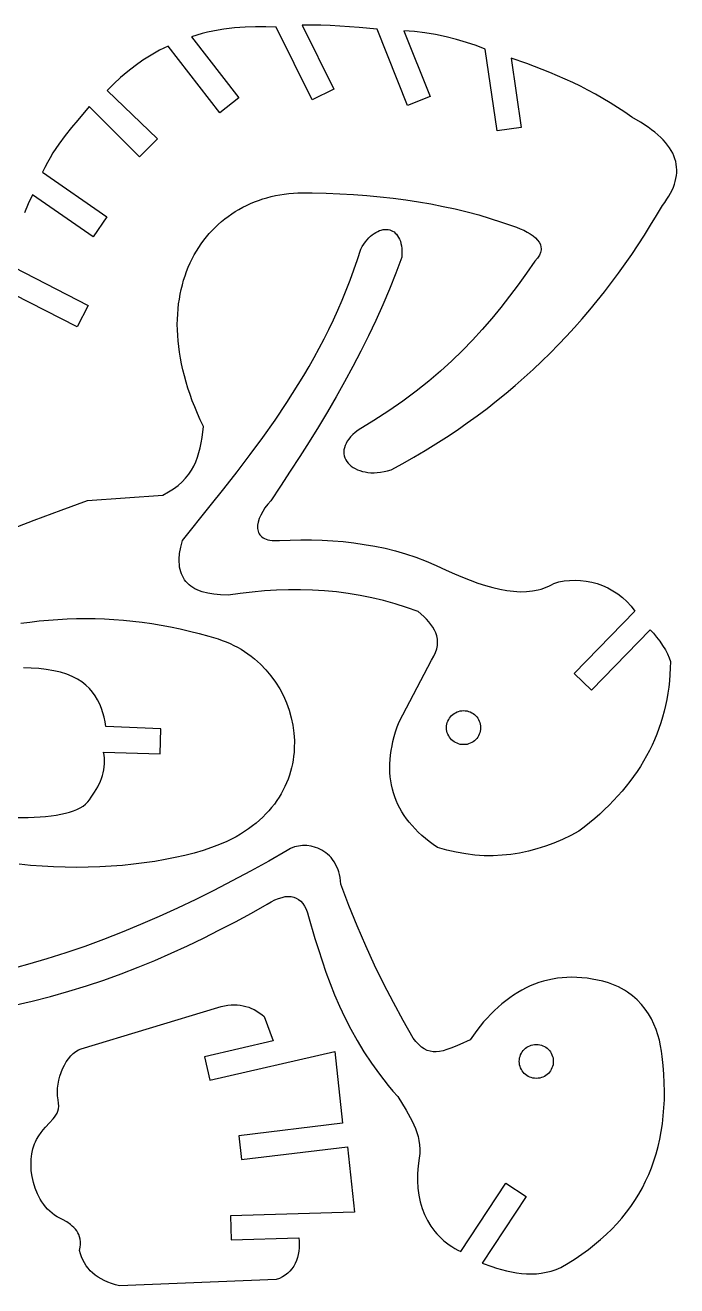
# Model space of a CAD drawing. Extents: x 13 to 179, y 9 to 275.
# Drawn here: x 111.5 to 178.9, y 9.1 to 139.4 of the extents above; entities that cross this region are included whole.
import ezdxf

# ---------------------------------------------------------------- set-up
doc = ezdxf.new("R2010")
doc.units = 0
doc.layers.add('Nível Padrão', color=1, linetype='CONTINUOUS')

msp = doc.modelspace()

# ---------------------------------------------------------------- linework, layer by layer
at = {"layer": 'Nível Padrão'}
for points in [[(109.64, 87.14), (112.41, 88.22), (115.17, 89.26), (117.9, 90.26), (125.71, 90.81), (126.29, 91.13), (126.81, 91.46), (127.28, 91.81), (127.69, 92.18), (128.06, 92.56), (128.38, 92.96), (128.66, 93.37), (128.9, 93.8), (129.11, 94.25), (129.29, 94.72), (129.44, 95.2), (129.56, 95.7), (129.67, 96.22), (129.76, 96.76), (129.9, 97.89), (129.58, 98.57), (129.28, 99.24), (129.01, 99.91), (128.75, 100.56), (128.52, 101.21), (128.3, 101.86), (128.11, 102.49), (127.93, 103.12), (127.78, 103.75), (127.64, 104.36), (127.52, 104.97), (127.43, 105.56), (127.35, 106.15), (127.28, 106.74), (127.24, 107.31), (127.21, 107.87), (127.2, 108.43), (127.21, 108.98), (127.24, 109.51), (127.28, 110.04), (127.33, 110.56), (127.41, 111.07), (127.5, 111.57), (127.6, 112.06), (127.72, 112.55), (127.85, 113.02), (128, 113.48), (128.16, 113.93), (128.34, 114.37), (128.53, 114.8), (128.73, 115.22), (128.95, 115.62), (129.18, 116.02), (129.42, 116.41), (129.68, 116.78), (129.94, 117.14), (130.22, 117.49), (130.51, 117.83), (130.81, 118.16), (131.12, 118.47), (131.44, 118.78), (131.77, 119.07), (132.12, 119.35), (132.47, 119.61), (132.83, 119.87), (133.2, 120.1), (133.58, 120.33), (133.97, 120.55), (134.37, 120.75), (134.77, 120.93), (135.19, 121.1), (135.61, 121.26), (136.03, 121.41), (136.47, 121.54), (136.91, 121.66), (137.36, 121.76), (137.81, 121.85), (138.27, 121.92), (138.74, 121.98), (139.21, 122.02), (139.68, 122.05), (140.17, 122.06), (140.65, 122.06), (141.14, 122.04), (142.59, 122.01), (144.02, 121.95), (145.42, 121.87), (146.81, 121.77), (148.18, 121.64), (149.52, 121.49), (150.85, 121.32), (152.15, 121.12), (153.44, 120.9), (154.7, 120.65), (155.95, 120.38), (157.17, 120.08), (158.38, 119.76), (159.56, 119.4), (160.73, 119.03), (161.87, 118.62), (162.28, 118.48), (162.67, 118.33), (163.04, 118.17), (163.39, 117.99), (163.71, 117.8), (164, 117.6), (164.25, 117.39), (164.46, 117.17), (164.63, 116.93), (164.75, 116.69), (164.81, 116.43), (164.82, 116.3), (164.82, 116.16), (164.8, 116.02), (164.77, 115.88), (164.65, 115.59), (164.46, 115.29), (164.19, 114.98), (163.32, 113.75), (162.45, 112.54), (161.56, 111.35), (160.65, 110.19), (159.72, 109.05), (158.75, 107.93), (157.74, 106.82), (156.69, 105.74), (155.59, 104.67), (154.43, 103.61), (153.2, 102.57), (151.91, 101.54), (150.54, 100.52), (149.08, 99.5), (147.54, 98.5), (145.9, 97.5), (145.61, 97.28), (145.35, 97.06), (145.13, 96.83), (144.94, 96.6), (144.78, 96.38), (144.65, 96.15), (144.55, 95.93), (144.48, 95.7), (144.44, 95.48), (144.42, 95.27), (144.44, 95.06), (144.47, 94.85), (144.54, 94.65), (144.62, 94.46), (144.73, 94.28), (144.87, 94.11), (145.02, 93.95), (145.19, 93.8), (145.39, 93.66), (145.6, 93.54), (145.83, 93.43), (146.08, 93.33), (146.34, 93.25), (146.62, 93.19), (146.92, 93.15), (147.23, 93.12), (147.55, 93.12), (147.88, 93.13), (148.23, 93.17), (148.58, 93.23), (148.95, 93.31), (149.32, 93.42), (150.51, 94.06), (151.68, 94.73), (152.83, 95.4), (153.95, 96.1), (155.05, 96.8), (156.13, 97.52), (157.19, 98.26), (158.22, 99.01), (159.24, 99.77), (160.23, 100.55), (161.2, 101.34), (162.16, 102.14), (163.09, 102.96), (164, 103.79), (164.9, 104.63), (165.77, 105.49), (166.63, 106.36), (167.47, 107.24), (168.29, 108.13), (169.09, 109.03), (169.87, 109.95), (170.64, 110.88), (171.38, 111.82), (172.12, 112.77), (172.83, 113.73), (173.53, 114.7), (174.21, 115.68), (174.88, 116.67), (175.53, 117.68), (176.16, 118.69), (176.78, 119.71), (177.39, 120.74), (177.63, 121.06), (177.85, 121.38), (178.04, 121.69), (178.22, 122.01), (178.37, 122.32), (178.51, 122.62), (178.62, 122.93), (178.71, 123.23), (178.78, 123.53), (178.83, 123.83), (178.86, 124.13), (178.87, 124.42), (178.85, 124.71), (178.81, 125), (178.75, 125.29), (178.67, 125.57), (178.56, 125.86), (178.44, 126.14), (178.29, 126.42), (178.12, 126.69), (177.92, 126.97), (177.7, 127.24), (177.46, 127.51), (177.2, 127.78), (176.91, 128.05), (176.6, 128.31), (176.26, 128.57), (175.9, 128.83), (175.12, 129.35), (174.23, 129.85), (173.48, 130.37), (172.73, 130.87), (171.97, 131.35), (171.21, 131.81), (170.44, 132.25), (169.67, 132.66), (168.89, 133.06), (168.11, 133.44), (167.32, 133.81), (166.53, 134.15), (165.74, 134.49), (164.94, 134.8), (163.34, 135.4), (161.72, 135.95), (162.77, 128.8), (160.29, 128.44), (159.05, 136.91), (158.12, 137.27), (157.12, 137.6), (156.08, 137.91), (155.01, 138.18), (153.92, 138.41), (152.81, 138.59), (151.72, 138.72), (151.18, 138.76), (150.64, 138.78), (153.34, 132), (151.02, 131.07), (147.87, 138.95), (146, 139.14), (144.02, 139.28), (143.02, 139.33), (142.03, 139.36), (141.07, 139.37), (140.13, 139.37), (143.38, 132.77), (141.14, 131.67), (137.42, 139.17), (136.37, 139.21), (135.3, 139.22), (134.21, 139.18), (133.11, 139.1), (132, 138.96), (131.44, 138.87), (130.88, 138.77), (130.33, 138.64), (129.77, 138.51), (129.22, 138.35), (128.67, 138.18), (133.57, 131.85), (131.59, 130.32), (126.26, 137.22), (125.8, 137), (125.35, 136.78), (124.49, 136.29), (123.65, 135.76), (122.85, 135.19), (122.08, 134.59), (121.34, 133.96), (120.63, 133.31), (119.95, 132.64), (125.14, 127.62), (123.29, 125.76), (118.09, 130.97), (116.9, 129.57), (116.26, 128.8), (115.6, 127.97), (114.95, 127.09), (114.64, 126.64), (114.33, 126.17), (114.04, 125.68), (113.76, 125.19), (113.5, 124.68), (113.26, 124.17), (119.91, 119.55), (118.48, 117.5), (112.22, 121.85), (111.78, 120.91), (111.4, 119.97)], [(110.28, 114.36), (117.98, 110.4), (116.84, 108.18), (110.29, 111.55)], [(111, 77.55), (111.96, 77.68), (112.92, 77.8), (113.88, 77.89), (114.84, 77.96), (115.81, 78.01), (116.77, 78.04), (117.74, 78.05), (118.71, 78.04), (119.68, 78), (120.65, 77.95), (121.62, 77.88), (122.6, 77.78), (123.57, 77.66), (124.55, 77.52), (125.53, 77.36), (126.51, 77.18), (127.49, 76.98), (128.47, 76.75), (129.46, 76.5), (130.45, 76.23), (131.44, 75.94), (131.85, 75.79), (132.26, 75.63), (132.66, 75.46), (133.05, 75.27), (133.43, 75.07), (133.8, 74.86), (134.16, 74.63), (134.51, 74.39), (134.85, 74.14), (135.17, 73.88), (135.49, 73.61), (135.79, 73.33), (136.36, 72.74), (136.89, 72.11), (137.37, 71.45), (137.79, 70.77), (138.17, 70.05), (138.5, 69.32), (138.77, 68.56), (138.99, 67.79), (139.16, 67.01), (139.26, 66.21), (139.31, 65.42), (139.3, 64.61), (139.28, 64.21), (139.23, 63.81), (139.18, 63.42), (139.1, 63.02), (139.01, 62.62), (138.91, 62.23), (138.79, 61.84), (138.65, 61.45), (138.5, 61.07), (138.33, 60.69), (138.15, 60.32), (137.94, 59.94), (137.72, 59.58), (137.49, 59.22), (137.24, 58.87), (136.96, 58.52), (136.68, 58.18), (136.37, 57.85), (136.05, 57.52), (135.71, 57.2), (135.35, 56.89), (134.97, 56.6), (134.58, 56.3), (134.16, 56.02), (133.73, 55.75), (133.28, 55.49), (132.81, 55.25), (132.32, 55.01), (131.55, 54.68), (130.73, 54.36), (129.86, 54.07), (128.94, 53.8), (127.98, 53.55), (126.99, 53.33), (125.95, 53.12), (124.88, 52.94), (123.78, 52.78), (122.66, 52.64), (121.52, 52.53), (120.36, 52.44), (119.18, 52.38), (117.99, 52.34), (116.8, 52.32), (115.6, 52.34), (114.4, 52.37), (113.21, 52.44), (112.02, 52.53), (110.85, 52.64)], [(110.43, 57.47), (111.77, 57.48), (113, 57.54), (113.58, 57.59), (114.14, 57.65), (114.66, 57.72), (115.16, 57.81), (115.62, 57.91), (116.05, 58.03), (116.46, 58.16), (116.82, 58.31), (117.16, 58.48), (117.46, 58.66), (117.72, 58.86), (117.95, 59.08), (118.13, 59.32), (118.28, 59.58), (118.65, 60.11), (118.97, 60.66), (119.24, 61.23), (119.35, 61.52), (119.45, 61.82), (119.53, 62.11), (119.59, 62.41), (119.64, 62.71), (119.66, 63.01), (119.67, 63.32), (119.66, 63.62), (119.62, 63.93), (119.57, 64.23), (125.42, 64.07), (125.5, 66.64), (119.82, 66.9), (119.74, 67.37), (119.63, 67.84), (119.51, 68.3), (119.36, 68.75), (119.18, 69.2), (118.96, 69.63), (118.72, 70.04), (118.43, 70.44), (118.11, 70.81), (117.74, 71.16), (117.32, 71.49), (116.86, 71.79), (116.34, 72.06), (115.76, 72.29), (115.13, 72.49), (114.43, 72.65), (113.65, 72.78), (112.87, 72.87), (112.09, 72.93), (111.3, 72.95)], [(110.23, 38.04), (112.18, 38.49), (114.09, 38.98), (115.97, 39.51), (117.8, 40.07), (119.61, 40.68), (121.39, 41.32), (123.14, 41.99), (124.86, 42.7), (126.56, 43.45), (128.25, 44.22), (129.92, 45.02), (131.58, 45.85), (133.22, 46.71), (134.86, 47.6), (136.49, 48.51), (136.9, 48.75), (137.3, 48.95), (137.67, 49.11), (138.03, 49.22), (138.36, 49.3), (138.68, 49.32), (138.97, 49.31), (139.25, 49.25), (139.51, 49.15), (139.75, 49.01), (139.97, 48.82), (140.17, 48.59), (140.35, 48.31), (140.52, 48), (140.66, 47.64), (140.78, 47.23), (141.44, 44.97), (141.79, 43.82), (142.17, 42.66), (142.57, 41.49), (143, 40.32), (143.47, 39.15), (143.98, 37.97), (144.53, 36.79), (145.14, 35.61), (145.79, 34.44), (146.5, 33.26), (147.28, 32.09), (148.11, 30.93), (148.56, 30.35), (149.02, 29.78), (149.5, 29.2), (150.01, 28.63), (150.88, 27.22), (151.3, 26.48), (151.49, 26.1), (151.67, 25.72), (151.83, 25.32), (151.98, 24.92), (152.1, 24.51), (152.19, 24.09), (152.25, 23.65), (152.28, 23.2), (152.28, 22.74), (152.23, 22.27), (152.11, 21.47), (152.04, 20.68), (152.03, 19.91), (152.08, 19.16), (152.17, 18.44), (152.32, 17.74), (152.52, 17.07), (152.78, 16.43), (153.08, 15.82), (153.43, 15.24), (153.62, 14.97), (153.83, 14.7), (154.05, 14.45), (154.28, 14.2), (154.52, 13.96), (154.77, 13.73), (155.04, 13.52), (155.31, 13.31), (155.6, 13.12), (155.9, 12.93), (156.21, 12.76), (156.53, 12.6), (161.18, 19.68), (163.27, 18.31), (158.75, 11.42), (159.73, 11.05), (160.23, 10.89), (160.74, 10.74), (161.25, 10.61), (161.76, 10.5), (162.28, 10.41), (162.79, 10.34), (163.31, 10.31), (163.83, 10.3), (164.34, 10.32), (164.85, 10.38), (165.36, 10.47), (165.87, 10.6), (166.37, 10.77), (166.86, 10.98), (167.62, 11.42), (168.34, 11.87), (169.05, 12.34), (169.72, 12.83), (170.36, 13.33), (170.98, 13.85), (171.57, 14.38), (172.13, 14.93), (172.67, 15.49), (173.18, 16.07), (173.66, 16.67), (174.11, 17.28), (174.53, 17.9), (174.93, 18.54), (175.3, 19.2), (175.64, 19.87), (175.96, 20.56), (176.24, 21.27), (176.5, 21.99), (176.73, 22.72), (176.94, 23.47), (177.11, 24.24), (177.26, 25.02), (177.38, 25.82), (177.47, 26.63), (177.54, 27.46), (177.58, 28.31), (177.59, 29.17), (177.57, 30.04), (177.53, 30.93), (177.45, 31.84), (177.35, 32.76), (177.28, 33.33), (177.18, 33.89), (177.06, 34.46), (176.9, 35.02), (176.72, 35.58), (176.5, 36.13), (176.24, 36.66), (175.94, 37.18), (175.59, 37.68), (175.21, 38.16), (174.77, 38.62), (174.29, 39.04), (173.75, 39.44), (173.46, 39.62), (173.15, 39.79), (172.84, 39.96), (172.5, 40.12), (172.15, 40.26), (171.79, 40.4), (171.22, 40.55), (170.67, 40.67), (170.12, 40.78), (169.58, 40.86), (169.05, 40.91), (168.52, 40.95), (168.01, 40.96), (167.5, 40.95), (167, 40.91), (166.51, 40.86), (166.02, 40.78), (165.54, 40.68), (165.08, 40.56), (164.61, 40.41), (164.16, 40.25), (163.71, 40.07), (163.27, 39.86), (162.84, 39.64), (162.41, 39.39), (161.99, 39.13), (161.58, 38.85), (161.18, 38.54), (160.78, 38.22), (160.39, 37.88), (160, 37.52), (159.62, 37.15), (159.25, 36.75), (158.88, 36.34), (158.52, 35.91), (158.17, 35.46), (157.48, 34.51), (157.48, 34.51), (156.42, 34.02), (155.94, 33.81), (155.5, 33.63), (155.08, 33.48), (154.69, 33.37), (154.33, 33.29), (153.98, 33.26), (153.65, 33.26), (153.34, 33.31), (153.04, 33.41), (152.74, 33.56), (152.45, 33.75), (152.17, 34), (151.88, 34.31), (151.6, 34.67), (150.56, 36.49), (149.55, 38.35), (148.57, 40.26), (147.61, 42.21), (146.69, 44.21), (145.79, 46.27), (144.94, 48.39), (144.53, 49.47), (144.12, 50.57), (144.09, 50.92), (144.04, 51.26), (143.98, 51.57), (143.9, 51.87), (143.8, 52.16), (143.68, 52.42), (143.56, 52.67), (143.42, 52.91), (143.26, 53.13), (143.1, 53.33), (142.93, 53.51), (142.74, 53.69), (142.55, 53.84), (142.35, 53.98), (142.15, 54.11), (141.94, 54.22), (141.72, 54.31), (141.5, 54.39), (141.06, 54.51), (140.61, 54.57), (140.16, 54.58), (139.72, 54.53), (139.31, 54.43), (138.92, 54.28), (138.73, 54.18), (138.56, 54.07), (136.66, 52.98), (134.76, 51.94), (132.87, 50.92), (130.99, 49.94), (129.1, 49), (127.21, 48.1), (125.31, 47.24), (123.41, 46.41), (121.5, 45.62), (119.58, 44.87), (117.64, 44.16), (115.68, 43.49), (113.71, 42.86), (111.72, 42.27), (109.7, 41.72)]]:
    msp.add_lwpolyline(points, dxfattribs=at)
for points in [[(146.17, 116.24), (146.33, 116.5), (146.49, 116.75), (146.66, 116.98), (146.83, 117.19), (147.01, 117.38), (147.19, 117.55), (147.37, 117.71), (147.56, 117.84), (147.74, 117.96), (147.93, 118.06), (148.11, 118.14), (148.3, 118.2), (148.48, 118.24), (148.66, 118.26), (148.83, 118.26), (149, 118.25), (149.17, 118.21), (149.32, 118.16), (149.47, 118.09), (149.62, 118), (149.75, 117.89), (149.88, 117.76), (149.99, 117.61), (150.09, 117.44), (150.19, 117.25), (150.27, 117.04), (150.33, 116.81), (150.38, 116.57), (150.42, 116.3), (150.44, 116.02), (150.44, 115.71), (150.43, 115.38), (149.82, 113.73), (149.16, 112.1), (148.47, 110.47), (147.74, 108.86), (146.98, 107.26), (146.19, 105.67), (145.36, 104.09), (144.51, 102.52), (143.63, 100.95), (142.73, 99.4), (141.8, 97.85), (140.85, 96.32), (139.88, 94.78), (138.89, 93.26), (137.89, 91.74), (136.87, 90.22), (136.55, 89.85), (136.27, 89.48), (136.03, 89.1), (135.83, 88.73), (135.67, 88.37), (135.56, 88.02), (135.5, 87.68), (135.5, 87.36), (135.52, 87.21), (135.55, 87.07), (135.6, 86.94), (135.66, 86.81), (135.74, 86.69), (135.84, 86.58), (135.95, 86.48), (136.08, 86.39), (136.23, 86.31), (136.4, 86.25), (136.58, 86.19), (136.78, 86.15), (137, 86.12), (137.24, 86.1), (137.78, 86.1), (138.89, 86.15), (139.99, 86.17), (141.09, 86.17), (142.19, 86.14), (143.28, 86.08), (144.37, 85.99), (145.46, 85.87), (146.54, 85.71), (147.62, 85.52), (148.69, 85.3), (149.76, 85.03), (150.82, 84.72), (151.88, 84.37), (152.93, 83.98), (153.98, 83.54), (155.02, 83.05), (155.86, 82.67), (156.69, 82.32), (157.5, 82), (158.3, 81.71), (159.08, 81.46), (159.83, 81.25), (160.57, 81.08), (161.29, 80.95), (161.99, 80.86), (162.66, 80.82), (163.31, 80.83), (163.93, 80.89), (164.53, 81.01), (164.82, 81.08), (165.1, 81.17), (165.37, 81.28), (165.64, 81.4), (165.9, 81.53), (166.15, 81.68), (166.68, 81.82), (167.22, 81.93), (167.78, 81.99), (168.35, 82), (168.92, 81.98), (169.49, 81.91), (170.06, 81.8), (170.63, 81.65), (171.19, 81.45), (171.73, 81.21), (172.26, 80.92), (172.76, 80.59), (173.25, 80.22), (173.71, 79.8), (174.13, 79.33), (174.52, 78.82), (168.24, 72.37), (170.03, 70.63), (176.12, 76.88), (176.45, 76.52), (176.78, 76.13), (177.1, 75.7), (177.4, 75.27), (177.68, 74.82), (177.91, 74.39), (178.08, 73.98), (178.2, 73.6), (178.18, 72.93), (178.15, 72.26), (178.1, 71.61), (178.03, 70.96), (177.94, 70.32), (177.83, 69.69), (177.71, 69.07), (177.56, 68.46), (177.4, 67.85), (177.22, 67.25), (177.02, 66.66), (176.8, 66.08), (176.56, 65.51), (176.3, 64.94), (176.03, 64.39), (175.74, 63.84), (175.43, 63.29), (175.1, 62.76), (174.76, 62.23), (174.4, 61.71), (174.02, 61.2), (173.62, 60.7), (173.21, 60.2), (172.78, 59.71), (172.33, 59.23), (171.87, 58.76), (171.39, 58.29), (170.89, 57.83), (170.38, 57.38), (169.85, 56.93), (169.3, 56.49), (168.74, 56.06), (167.89, 55.61), (167.03, 55.2), (166.16, 54.83), (165.29, 54.51), (164.4, 54.23), (163.51, 53.99), (162.61, 53.8), (161.7, 53.66), (160.79, 53.57), (159.86, 53.53), (158.93, 53.53), (157.98, 53.59), (157.03, 53.71), (156.06, 53.88), (155.09, 54.1), (154.1, 54.38), (153.67, 54.69), (153.25, 54.99), (152.86, 55.31), (152.49, 55.63), (152.13, 55.96), (151.8, 56.29), (151.49, 56.64), (151.19, 56.99), (150.92, 57.34), (150.66, 57.7), (150.43, 58.07), (150.22, 58.45), (150.02, 58.83), (149.85, 59.22), (149.7, 59.61), (149.56, 60.01), (149.45, 60.42), (149.35, 60.84), (149.28, 61.26), (149.23, 61.69), (149.19, 62.12), (149.18, 62.56), (149.18, 63.01), (149.21, 63.47), (149.26, 63.93), (149.32, 64.4), (149.41, 64.87), (149.51, 65.35), (149.64, 65.84), (149.78, 66.34), (149.95, 66.84), (150.14, 67.35), (153.49, 73.75), (153.73, 74.15), (153.91, 74.53), (154.04, 74.9), (154.11, 75.25), (154.13, 75.59), (154.11, 75.92), (154.05, 76.24), (153.94, 76.55), (153.81, 76.85), (153.63, 77.15), (153.43, 77.43), (153.21, 77.71), (152.96, 77.99), (152.69, 78.26), (152.12, 78.78), (150.92, 79.2), (149.72, 79.58), (148.52, 79.91), (147.31, 80.19), (146.1, 80.43), (144.88, 80.63), (143.65, 80.79), (142.42, 80.9), (141.19, 80.98), (139.95, 81.01), (138.71, 81.01), (137.47, 80.97), (136.22, 80.89), (134.96, 80.78), (133.71, 80.64), (132.45, 80.46), (131.68, 80.48), (130.98, 80.55), (130.35, 80.65), (129.77, 80.81), (129.51, 80.9), (129.26, 81), (129.03, 81.12), (128.81, 81.25), (128.61, 81.38), (128.42, 81.53), (128.25, 81.69), (128.09, 81.86), (127.95, 82.04), (127.83, 82.24), (127.72, 82.44), (127.63, 82.66), (127.55, 82.88), (127.49, 83.12), (127.44, 83.37), (127.41, 83.63), (127.39, 83.9), (127.39, 84.18), (127.44, 84.78), (127.55, 85.42), (127.72, 86.1), (130.6, 89.68), (132, 91.45), (133.38, 93.22), (134.73, 94.99), (136.04, 96.77), (137.31, 98.56), (138.53, 100.38), (139.71, 102.22), (140.27, 103.15), (140.83, 104.08), (141.36, 105.03), (141.89, 105.99), (142.4, 106.96), (142.89, 107.93), (143.36, 108.92), (143.82, 109.93), (144.26, 110.94), (144.68, 111.97), (145.08, 113.01), (145.47, 114.07), (145.83, 115.15), (146.17, 116.24)], [(156.81, 68.53), (156.99, 68.52), (157.17, 68.49), (157.33, 68.45), (157.5, 68.39), (157.65, 68.31), (157.79, 68.23), (157.93, 68.12), (158.06, 68.01), (158.17, 67.89), (158.27, 67.75), (158.36, 67.61), (158.43, 67.45), (158.49, 67.29), (158.53, 67.12), (158.56, 66.95), (158.57, 66.77), (158.56, 66.59), (158.53, 66.41), (158.49, 66.24), (158.43, 66.08), (158.36, 65.93), (158.27, 65.78), (158.17, 65.65), (158.06, 65.52), (157.93, 65.41), (157.79, 65.31), (157.65, 65.22), (157.5, 65.15), (157.33, 65.09), (157.17, 65.04), (156.99, 65.02), (156.81, 65.01), (156.63, 65.02), (156.46, 65.04), (156.29, 65.09), (156.13, 65.15), (155.97, 65.22), (155.83, 65.31), (155.69, 65.41), (155.57, 65.52), (155.45, 65.65), (155.35, 65.78), (155.27, 65.93), (155.19, 66.08), (155.13, 66.24), (155.09, 66.41), (155.06, 66.59), (155.05, 66.77), (155.06, 66.95), (155.09, 67.12), (155.13, 67.29), (155.19, 67.45), (155.27, 67.61), (155.35, 67.75), (155.45, 67.89), (155.57, 68.01), (155.69, 68.12), (155.83, 68.23), (155.97, 68.31), (156.13, 68.39), (156.29, 68.45), (156.46, 68.49), (156.63, 68.52), (156.81, 68.53)], [(143.51, 33.3), (144.27, 25.88), (133.56, 24.59), (133.85, 22.11), (144.79, 23.42), (145.54, 16.7), (132.69, 16.32), (132.76, 13.82), (139.76, 14.02), (139.79, 13.67), (139.81, 13.32), (139.8, 12.98), (139.77, 12.64), (139.71, 12.31), (139.63, 11.99), (139.52, 11.68), (139.39, 11.39), (139.24, 11.11), (139.06, 10.84), (138.85, 10.6), (138.62, 10.37), (138.37, 10.17), (138.08, 9.99), (137.78, 9.84), (137.44, 9.71), (121.23, 9.07), (120.8, 9.18), (120.39, 9.31), (120.01, 9.45), (119.65, 9.61), (119.32, 9.78), (119, 9.97), (118.71, 10.18), (118.44, 10.4), (118.19, 10.63), (117.97, 10.89), (117.77, 11.15), (117.59, 11.44), (117.43, 11.74), (117.29, 12.05), (117.18, 12.38), (117.09, 12.73), (117.15, 13.05), (117.18, 13.35), (117.17, 13.63), (117.14, 13.89), (117.09, 14.13), (117.01, 14.36), (116.92, 14.56), (116.8, 14.75), (116.66, 14.93), (116.51, 15.1), (116.34, 15.25), (116.16, 15.4), (115.77, 15.67), (115.34, 15.91), (115.05, 16.05), (114.76, 16.21), (114.5, 16.39), (114.24, 16.58), (114.01, 16.79), (113.78, 17.01), (113.57, 17.25), (113.38, 17.49), (113.2, 17.75), (113.03, 18.01), (112.88, 18.29), (112.74, 18.57), (112.5, 19.15), (112.31, 19.75), (112.18, 20.36), (112.1, 20.96), (112.07, 21.57), (112.09, 22.15), (112.16, 22.71), (112.27, 23.24), (112.43, 23.74), (112.53, 23.96), (112.64, 24.18), (112.87, 24.57), (113.11, 24.91), (113.34, 25.21), (113.56, 25.48), (113.98, 25.93), (114.36, 26.32), (114.51, 26.51), (114.65, 26.71), (114.76, 26.91), (114.85, 27.13), (114.91, 27.38), (114.93, 27.65), (114.92, 27.96), (114.87, 28.31), (114.81, 28.7), (114.8, 29.09), (114.82, 29.5), (114.87, 29.91), (114.94, 30.32), (115.05, 30.73), (115.19, 31.13), (115.34, 31.51), (115.52, 31.88), (115.72, 32.22), (115.94, 32.54), (116.18, 32.83), (116.43, 33.07), (116.69, 33.28), (116.97, 33.45), (117.25, 33.56), (131.4, 37.85), (131.75, 37.94), (132.09, 38.02), (132.43, 38.07), (132.76, 38.1), (133.08, 38.11), (133.39, 38.1), (133.7, 38.07), (134, 38.02), (134.3, 37.95), (134.59, 37.86), (134.87, 37.75), (135.14, 37.62), (135.41, 37.47), (135.67, 37.3), (135.93, 37.11), (136.17, 36.9), (137.11, 34.39), (130, 32.75), (130.56, 30.32), (143.51, 33.3)], [(164.33, 34.03), (164.51, 34.02), (164.69, 33.99), (164.86, 33.95), (165.02, 33.89), (165.17, 33.82), (165.32, 33.73), (165.45, 33.63), (165.58, 33.51), (165.69, 33.39), (165.79, 33.25), (165.88, 33.11), (165.95, 32.96), (166.01, 32.79), (166.06, 32.63), (166.08, 32.45), (166.09, 32.27), (166.08, 32.09), (166.06, 31.92), (166.01, 31.75), (165.95, 31.59), (165.88, 31.43), (165.79, 31.29), (165.69, 31.15), (165.58, 31.03), (165.45, 30.91), (165.32, 30.81), (165.17, 30.72), (165.02, 30.65), (164.86, 30.59), (164.69, 30.55), (164.51, 30.52), (164.33, 30.51), (164.15, 30.52), (163.98, 30.55), (163.81, 30.59), (163.65, 30.65), (163.49, 30.72), (163.35, 30.81), (163.21, 30.91), (163.09, 31.03), (162.98, 31.15), (162.87, 31.29), (162.79, 31.43), (162.71, 31.59), (162.65, 31.75), (162.61, 31.92), (162.58, 32.09), (162.57, 32.27), (162.58, 32.45), (162.61, 32.63), (162.65, 32.79), (162.71, 32.96), (162.79, 33.11), (162.87, 33.25), (162.98, 33.39), (163.09, 33.51), (163.21, 33.63), (163.35, 33.73), (163.49, 33.82), (163.65, 33.89), (163.81, 33.95), (163.98, 33.99), (164.15, 34.02), (164.33, 34.03)]]:
    msp.add_lwpolyline(points, close=True, dxfattribs=at)

doc.saveas('drawing.dxf')
